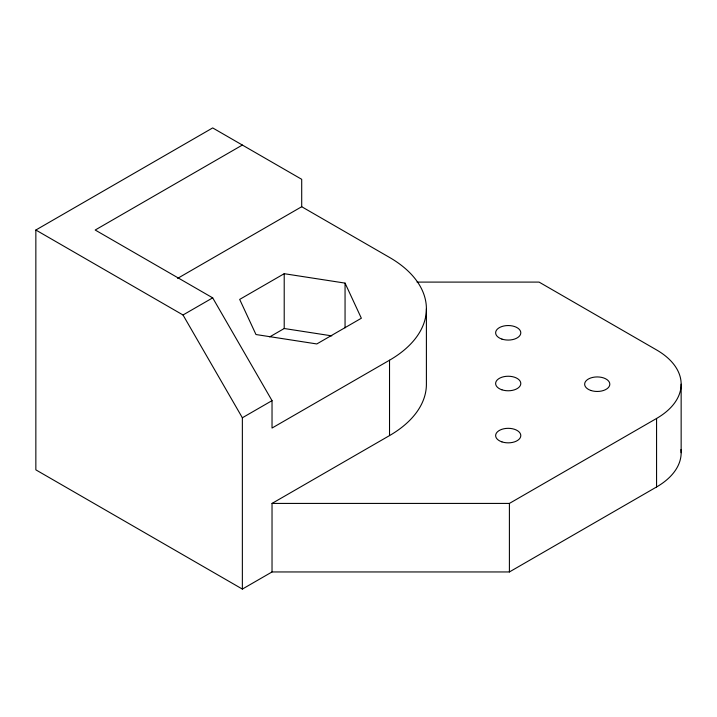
<?xml version="1.0" encoding="UTF-8"?>
<svg xmlns="http://www.w3.org/2000/svg" width="717" height="717" viewBox="0 0 717 717"><rect width="100%" height="100%" fill="white"/><g stroke="black" fill="none" stroke-linecap="round" stroke-linejoin="round"><path stroke-width="1.08" d="M680.971 449.55A83.925 48.451 0 0 1 656.566 486.977L509.402 571.951L272.03 571.951L242.364 589.078L35.85 469.85L35.85 230.023L212.689 127.922L301.705 179.313L301.705 206.72L177.601 278.375M242.364 145.049L95.191 230.023L212.689 297.86L272.03 400.642L272.03 428.049L389.528 360.212A125.887 72.677 0 0 0 389.528 257.43L301.705 206.72M35.85 230.023L183.014 314.987L212.689 297.86M284.21 273.697L239.675 299.41L255.978 334.534L316.815 343.945L361.359 318.231L345.056 283.107L284.21 273.697L284.21 328.511L269.691 336.9M242.364 589.078L242.364 417.769L272.03 400.642M272.03 571.951L272.03 503.424L389.528 435.586A125.887 72.677 0 0 0 426.4 384.195L426.4 308.821M272.03 503.424L509.402 503.424L656.566 418.459A83.925 48.451 0 0 0 656.566 349.932L539.076 282.095L417.025 282.095M284.21 328.511L331.783 335.87M183.014 314.987L242.364 417.769M681.15 384.195L681.15 452.723M656.566 418.459L656.566 486.977M509.402 503.424L509.402 571.951M389.528 360.212L389.528 435.586M345.056 283.107L345.056 327.857M501.918 441.878A12.592 7.269 0 0 0 520.802 435.586A12.592 7.269 0 0 0 501.918 429.295A12.592 7.269 0 0 0 501.918 441.878M501.918 339.096A12.592 7.269 0 0 0 520.802 332.805A12.592 7.269 0 0 0 501.918 326.513A12.592 7.269 0 0 0 501.918 339.096M590.933 390.487A12.592 7.269 0 0 0 609.817 384.195A12.592 7.269 0 0 0 590.933 377.904A12.592 7.269 0 0 0 590.933 390.487M501.918 389.806A12.592 7.269 0 0 0 520.802 383.514A12.592 7.269 0 0 0 501.918 377.214A12.592 7.269 0 0 0 501.918 389.806"/></g></svg>
